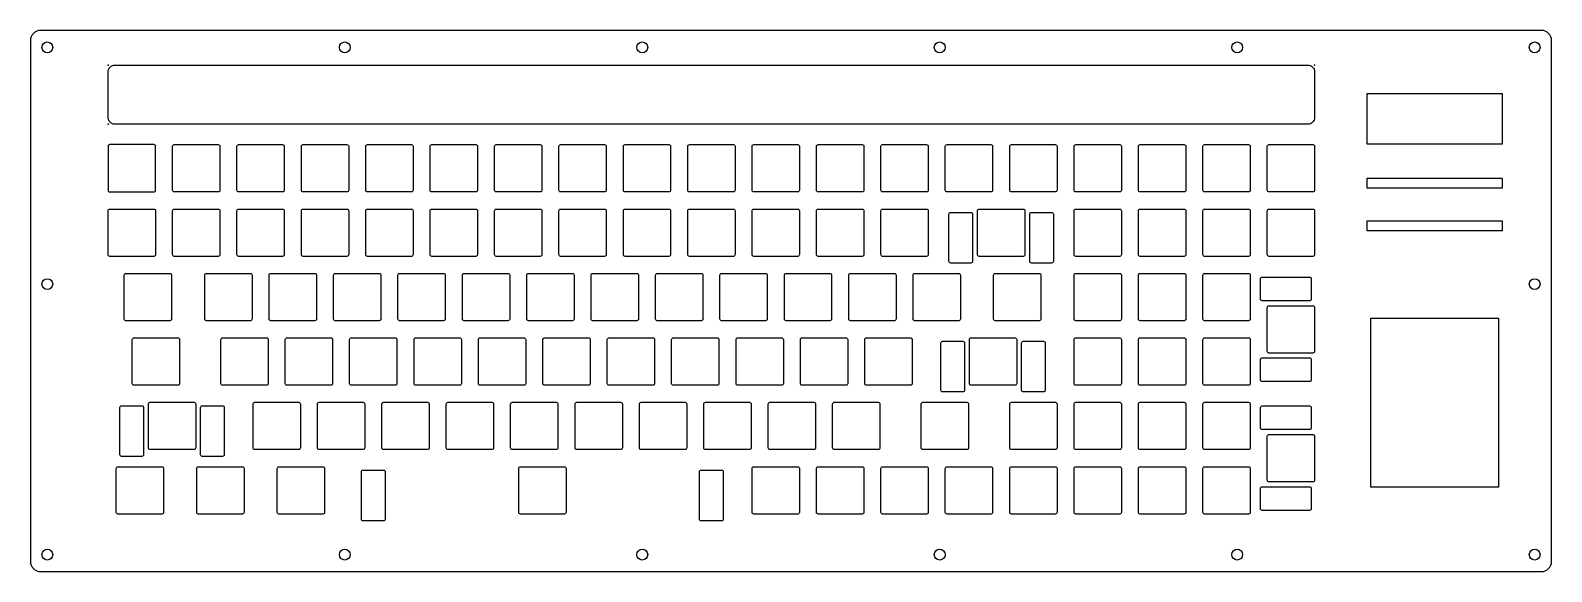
# Model space of a CAD drawing. Header units: millimetres. Extents: x 0 to 450, y -160 to 0.
import ezdxf

# ---------------------------------------------------------------- set-up
doc = ezdxf.new("R2010")
doc.units = ezdxf.units.MM
doc.layers.get('0').update_dxf_attribs({"linetype": 'CONTINUOUS'})

msp = doc.modelspace()

# ---------------------------------------------------------------- linework, layer by layer
for points in [[(3, -160), (447, -160, 0.414214), (450, -157), (450, -3, 0.414214), (447, 0), (3, 0, 0.414214), (0, -3), (0, -157, 0.414214)], [(25, -10.25), (377.9, -10.25, -0.414214), (379.9, -12.25), (379.9, -25.75, -0.414214), (377.9, -27.75), (25, -27.75, -0.414214), (23, -25.75), (23, -12.25, -0.414214)], [(23.5, -33.75, 0.414214), (23, -34.25), (23, -47.25, 0.414214), (23.5, -47.75), (36.5, -47.75, 0.414214), (37, -47.25), (37, -34.25, 0.414214), (36.5, -33.75)], [(42.55, -33.75), (55.55, -33.75, -0.414214), (56.05, -34.25), (56.05, -47.25, -0.414214), (55.55, -47.75), (42.55, -47.75, -0.414214), (42.05, -47.25), (42.05, -34.25, -0.414214)], [(61.6, -33.75), (74.6, -33.75, -0.414214), (75.1, -34.25), (75.1, -47.25, -0.414214), (74.6, -47.75), (61.6, -47.75, -0.414214), (61.1, -47.25), (61.1, -34.25, -0.414214)], [(80.65, -33.75), (93.65, -33.75, -0.414214), (94.15, -34.25), (94.15, -47.25, -0.414214), (93.65, -47.75), (80.65, -47.75, -0.414214), (80.15, -47.25), (80.15, -34.25, -0.414214)], [(99.7, -33.75), (112.7, -33.75, -0.414214), (113.2, -34.25), (113.2, -47.25, -0.414214), (112.7, -47.75), (99.7, -47.75, -0.414214), (99.2, -47.25), (99.2, -34.25, -0.414214)], [(118.75, -33.75), (131.75, -33.75, -0.414214), (132.25, -34.25), (132.25, -47.25, -0.414214), (131.75, -47.75), (118.75, -47.75, -0.414214), (118.25, -47.25), (118.25, -34.25, -0.414214)], [(137.8, -33.75), (150.8, -33.75, -0.414214), (151.3, -34.25), (151.3, -47.25, -0.414214), (150.8, -47.75), (137.8, -47.75, -0.414214), (137.3, -47.25), (137.3, -34.25, -0.414214)], [(156.85, -33.75), (169.85, -33.75, -0.414214), (170.35, -34.25), (170.35, -47.25, -0.414214), (169.85, -47.75), (156.85, -47.75, -0.414214), (156.35, -47.25), (156.35, -34.25, -0.414214)], [(175.9, -33.75), (188.9, -33.75, -0.414214), (189.4, -34.25), (189.4, -47.25, -0.414214), (188.9, -47.75), (175.9, -47.75, -0.414214), (175.4, -47.25), (175.4, -34.25, -0.414214)], [(194.95, -33.75), (207.95, -33.75, -0.414214), (208.45, -34.25), (208.45, -47.25, -0.414214), (207.95, -47.75), (194.95, -47.75, -0.414214), (194.45, -47.25), (194.45, -34.25, -0.414214)], [(214, -33.75), (227, -33.75, -0.414214), (227.5, -34.25), (227.5, -47.25, -0.414214), (227, -47.75), (214, -47.75, -0.414214), (213.5, -47.25), (213.5, -34.25, -0.414214)], [(233.05, -33.75), (246.05, -33.75, -0.414214), (246.55, -34.25), (246.55, -47.25, -0.414214), (246.05, -47.75), (233.05, -47.75, -0.414214), (232.55, -47.25), (232.55, -34.25, -0.414214)], [(252.1, -33.75), (265.1, -33.75, -0.414214), (265.6, -34.25), (265.6, -47.25, -0.414214), (265.1, -47.75), (252.1, -47.75, -0.414214), (251.6, -47.25), (251.6, -34.25, -0.414214)], [(271.15, -33.75), (284.15, -33.75, -0.414214), (284.65, -34.25), (284.65, -47.25, -0.414214), (284.15, -47.75), (271.15, -47.75, -0.414214), (270.65, -47.25), (270.65, -34.25, -0.414214)], [(290.2, -33.75), (303.2, -33.75, -0.414214), (303.7, -34.25), (303.7, -47.25, -0.414214), (303.2, -47.75), (290.2, -47.75, -0.414214), (289.7, -47.25), (289.7, -34.25, -0.414214)], [(309.25, -33.75), (322.25, -33.75, -0.414214), (322.75, -34.25), (322.75, -47.25, -0.414214), (322.25, -47.75), (309.25, -47.75, -0.414214), (308.75, -47.25), (308.75, -34.25, -0.414214)], [(328.3, -33.75), (341.3, -33.75, -0.414214), (341.8, -34.25), (341.8, -47.25, -0.414214), (341.3, -47.75), (328.3, -47.75, -0.414214), (327.8, -47.25), (327.8, -34.25, -0.414214)], [(347.35, -33.75), (360.35, -33.75, -0.414214), (360.85, -34.25), (360.85, -47.25, -0.414214), (360.35, -47.75), (347.35, -47.75, -0.414214), (346.85, -47.25), (346.85, -34.25, -0.414214)], [(366.4, -33.75), (379.4, -33.75, -0.414214), (379.9, -34.25), (379.9, -47.25, -0.414214), (379.4, -47.75), (366.4, -47.75, -0.414214), (365.9, -47.25), (365.9, -34.25, -0.414214)], [(23.5, -52.8), (36.5, -52.8, -0.414214), (37, -53.3), (37, -66.3, -0.414214), (36.5, -66.8), (23.5, -66.8, -0.414214), (23, -66.3), (23, -53.3, -0.414214)], [(42.55, -52.8), (55.55, -52.8, -0.414214), (56.05, -53.3), (56.05, -66.3, -0.414214), (55.55, -66.8), (42.55, -66.8, -0.414214), (42.05, -66.3), (42.05, -53.3, -0.414214)], [(61.6, -52.8), (74.6, -52.8, -0.414214), (75.1, -53.3), (75.1, -66.3, -0.414214), (74.6, -66.8), (61.6, -66.8, -0.414214), (61.1, -66.3), (61.1, -53.3, -0.414214)], [(80.65, -52.8), (93.65, -52.8, -0.414214), (94.15, -53.3), (94.15, -66.3, -0.414214), (93.65, -66.8), (80.65, -66.8, -0.414214), (80.15, -66.3), (80.15, -53.3, -0.414214)], [(99.7, -52.8), (112.7, -52.8, -0.414214), (113.2, -53.3), (113.2, -66.3, -0.414214), (112.7, -66.8), (99.7, -66.8, -0.414214), (99.2, -66.3), (99.2, -53.3, -0.414214)], [(118.75, -52.8), (131.75, -52.8, -0.414214), (132.25, -53.3), (132.25, -66.3, -0.414214), (131.75, -66.8), (118.75, -66.8, -0.414214), (118.25, -66.3), (118.25, -53.3, -0.414214)], [(137.8, -52.8), (150.8, -52.8, -0.414214), (151.3, -53.3), (151.3, -66.3, -0.414214), (150.8, -66.8), (137.8, -66.8, -0.414214), (137.3, -66.3), (137.3, -53.3, -0.414214)], [(156.85, -52.8), (169.85, -52.8, -0.414214), (170.35, -53.3), (170.35, -66.3, -0.414214), (169.85, -66.8), (156.85, -66.8, -0.414214), (156.35, -66.3), (156.35, -53.3, -0.414214)], [(175.9, -52.8), (188.9, -52.8, -0.414214), (189.4, -53.3), (189.4, -66.3, -0.414214), (188.9, -66.8), (175.9, -66.8, -0.414214), (175.4, -66.3), (175.4, -53.3, -0.414214)], [(194.95, -52.8), (207.95, -52.8, -0.414214), (208.45, -53.3), (208.45, -66.3, -0.414214), (207.95, -66.8), (194.95, -66.8, -0.414214), (194.45, -66.3), (194.45, -53.3, -0.414214)], [(214, -52.8), (227, -52.8, -0.414214), (227.5, -53.3), (227.5, -66.3, -0.414214), (227, -66.8), (214, -66.8, -0.414214), (213.5, -66.3), (213.5, -53.3, -0.414214)], [(233.05, -52.8), (246.05, -52.8, -0.414214), (246.55, -53.3), (246.55, -66.3, -0.414214), (246.05, -66.8), (233.05, -66.8, -0.414214), (232.55, -66.3), (232.55, -53.3, -0.414214)], [(252.1, -52.8), (265.1, -52.8, -0.414214), (265.6, -53.3), (265.6, -66.3, -0.414214), (265.1, -66.8), (252.1, -66.8, -0.414214), (251.6, -66.3), (251.6, -53.3, -0.414214)], [(272.24, -53.8), (278.24, -53.8, -0.414214), (278.74, -54.3), (278.74, -68.3, -0.414214), (278.24, -68.8), (272.24, -68.8, -0.414214), (271.74, -68.3), (271.74, -54.3, -0.414214)], [(280.68, -52.8), (293.68, -52.8, -0.414214), (294.18, -53.3), (294.18, -66.3, -0.414214), (293.68, -66.8), (280.68, -66.8, -0.414214), (280.17, -66.3), (280.17, -53.3, -0.414214)], [(296.11, -53.8), (302.11, -53.8, -0.414214), (302.61, -54.3), (302.61, -68.3, -0.414214), (302.11, -68.8), (296.11, -68.8, -0.414214), (295.61, -68.3), (295.61, -54.3, -0.414214)], [(309.25, -52.8), (322.25, -52.8, -0.414214), (322.75, -53.3), (322.75, -66.3, -0.414214), (322.25, -66.8), (309.25, -66.8, -0.414214), (308.75, -66.3), (308.75, -53.3, -0.414214)], [(328.3, -52.8), (341.3, -52.8, -0.414214), (341.8, -53.3), (341.8, -66.3, -0.414214), (341.3, -66.8), (328.3, -66.8, -0.414214), (327.8, -66.3), (327.8, -53.3, -0.414214)], [(347.35, -52.8), (360.35, -52.8, -0.414214), (360.85, -53.3), (360.85, -66.3, -0.414214), (360.35, -66.8), (347.35, -66.8, -0.414214), (346.85, -66.3), (346.85, -53.3, -0.414214)], [(366.4, -52.8), (379.4, -52.8, -0.414214), (379.9, -53.3), (379.9, -66.3, -0.414214), (379.4, -66.8), (366.4, -66.8, -0.414214), (365.9, -66.3), (365.9, -53.3, -0.414214)], [(28.26, -71.85), (41.26, -71.85, -0.414214), (41.76, -72.35), (41.76, -85.35, -0.414214), (41.26, -85.85), (28.26, -85.85, -0.414214), (27.76, -85.35), (27.76, -72.35, -0.414214)], [(52.08, -71.85), (65.08, -71.85, -0.414214), (65.58, -72.35), (65.58, -85.35, -0.414214), (65.08, -85.85), (52.08, -85.85, -0.414214), (51.58, -85.35), (51.58, -72.35, -0.414214)], [(71.12, -71.85), (84.13, -71.85, -0.414214), (84.63, -72.35), (84.63, -85.35, -0.414214), (84.13, -85.85), (71.12, -85.85, -0.414214), (70.63, -85.35), (70.63, -72.35, -0.414214)], [(90.18, -71.85), (103.18, -71.85, -0.414214), (103.68, -72.35), (103.68, -85.35, -0.414214), (103.18, -85.85), (90.18, -85.85, -0.414214), (89.68, -85.35), (89.68, -72.35, -0.414214)], [(109.23, -71.85), (122.23, -71.85, -0.414214), (122.73, -72.35), (122.73, -85.35, -0.414214), (122.23, -85.85), (109.23, -85.85, -0.414214), (108.73, -85.35), (108.73, -72.35, -0.414214)], [(128.28, -71.85), (141.28, -71.85, -0.414214), (141.78, -72.35), (141.78, -85.35, -0.414214), (141.28, -85.85), (128.28, -85.85, -0.414214), (127.78, -85.35), (127.78, -72.35, -0.414214)], [(147.33, -71.85), (160.32, -71.85, -0.414214), (160.82, -72.35), (160.82, -85.35, -0.414214), (160.32, -85.85), (147.33, -85.85, -0.414214), (146.83, -85.35), (146.83, -72.35, -0.414214)], [(166.38, -71.85), (179.38, -71.85, -0.414214), (179.88, -72.35), (179.88, -85.35, -0.414214), (179.38, -85.85), (166.38, -85.85, -0.414214), (165.88, -85.35), (165.88, -72.35, -0.414214)], [(185.43, -71.85), (198.42, -71.85, -0.414214), (198.92, -72.35), (198.92, -85.35, -0.414214), (198.42, -85.85), (185.43, -85.85, -0.414214), (184.93, -85.35), (184.93, -72.35, -0.414214)], [(204.48, -71.85), (217.48, -71.85, -0.414214), (217.97, -72.35), (217.97, -85.35, -0.414214), (217.48, -85.85), (204.48, -85.85, -0.414214), (203.98, -85.35), (203.98, -72.35, -0.414214)], [(223.53, -71.85), (236.53, -71.85, -0.414214), (237.03, -72.35), (237.03, -85.35, -0.414214), (236.53, -85.85), (223.53, -85.85, -0.414214), (223.03, -85.35), (223.03, -72.35, -0.414214)], [(242.57, -71.85), (255.58, -71.85, -0.414214), (256.08, -72.35), (256.08, -85.35, -0.414214), (255.58, -85.85), (242.57, -85.85, -0.414214), (242.07, -85.35), (242.07, -72.35, -0.414214)], [(261.62, -71.85), (274.62, -71.85, -0.414214), (275.12, -72.35), (275.12, -85.35, -0.414214), (274.62, -85.85), (261.62, -85.85, -0.414214), (261.12, -85.35), (261.12, -72.35, -0.414214)], [(285.44, -71.85), (298.44, -71.85, -0.414214), (298.94, -72.35), (298.94, -85.35, -0.414214), (298.44, -85.85), (285.44, -85.85, -0.414214), (284.94, -85.35), (284.94, -72.35, -0.414214)], [(309.25, -71.85), (322.25, -71.85, -0.414214), (322.75, -72.35), (322.75, -85.35, -0.414214), (322.25, -85.85), (309.25, -85.85, -0.414214), (308.75, -85.35), (308.75, -72.35, -0.414214)], [(328.3, -71.85), (341.3, -71.85, -0.414214), (341.8, -72.35), (341.8, -85.35, -0.414214), (341.3, -85.85), (328.3, -85.85, -0.414214), (327.8, -85.35), (327.8, -72.35, -0.414214)], [(347.35, -71.85), (360.35, -71.85, -0.414214), (360.85, -72.35), (360.85, -85.35, -0.414214), (360.35, -85.85), (347.35, -85.85, -0.414214), (346.85, -85.35), (346.85, -72.35, -0.414214)], [(378.9, -73.44), (378.9, -79.44, -0.414214), (378.4, -79.94), (364.4, -79.94, -0.414214), (363.9, -79.44), (363.9, -73.44, -0.414214), (364.4, -72.94), (378.4, -72.94, -0.414214)], [(379.9, -81.88), (379.9, -94.88, -0.414214), (379.4, -95.38), (366.4, -95.38, -0.414214), (365.9, -94.88), (365.9, -81.88, -0.414214), (366.4, -81.38), (379.4, -81.38, -0.414214)], [(30.64, -90.9), (43.64, -90.9, -0.414214), (44.14, -91.4), (44.14, -104.4, -0.414214), (43.64, -104.9), (30.64, -104.9, -0.414214), (30.14, -104.4), (30.14, -91.4, -0.414214)], [(56.84, -90.9), (69.84, -90.9, -0.414214), (70.34, -91.4), (70.34, -104.4, -0.414214), (69.84, -104.9), (56.84, -104.9, -0.414214), (56.34, -104.4), (56.34, -91.4, -0.414214)], [(75.89, -90.9), (88.89, -90.9, -0.414214), (89.39, -91.4), (89.39, -104.4, -0.414214), (88.89, -104.9), (75.89, -104.9, -0.414214), (75.39, -104.4), (75.39, -91.4, -0.414214)], [(94.94, -90.9), (107.94, -90.9, -0.414214), (108.44, -91.4), (108.44, -104.4, -0.414214), (107.94, -104.9), (94.94, -104.9, -0.414214), (94.44, -104.4), (94.44, -91.4, -0.414214)], [(113.99, -90.9), (126.99, -90.9, -0.414214), (127.49, -91.4), (127.49, -104.4, -0.414214), (126.99, -104.9), (113.99, -104.9, -0.414214), (113.49, -104.4), (113.49, -91.4, -0.414214)], [(133.04, -90.9), (146.04, -90.9, -0.414214), (146.54, -91.4), (146.54, -104.4, -0.414214), (146.04, -104.9), (133.04, -104.9, -0.414214), (132.54, -104.4), (132.54, -91.4, -0.414214)], [(152.09, -90.9), (165.09, -90.9, -0.414214), (165.59, -91.4), (165.59, -104.4, -0.414214), (165.09, -104.9), (152.09, -104.9, -0.414214), (151.59, -104.4), (151.59, -91.4, -0.414214)], [(171.14, -90.9), (184.14, -90.9, -0.414214), (184.64, -91.4), (184.64, -104.4, -0.414214), (184.14, -104.9), (171.14, -104.9, -0.414214), (170.64, -104.4), (170.64, -91.4, -0.414214)], [(190.19, -90.9), (203.19, -90.9, -0.414214), (203.69, -91.4), (203.69, -104.4, -0.414214), (203.19, -104.9), (190.19, -104.9, -0.414214), (189.69, -104.4), (189.69, -91.4, -0.414214)], [(209.24, -90.9), (222.24, -90.9, -0.414214), (222.74, -91.4), (222.74, -104.4, -0.414214), (222.24, -104.9), (209.24, -104.9, -0.414214), (208.74, -104.4), (208.74, -91.4, -0.414214)], [(228.29, -90.9), (241.29, -90.9, -0.414214), (241.79, -91.4), (241.79, -104.4, -0.414214), (241.29, -104.9), (228.29, -104.9, -0.414214), (227.79, -104.4), (227.79, -91.4, -0.414214)], [(247.34, -90.9), (260.34, -90.9, -0.414214), (260.84, -91.4), (260.84, -104.4, -0.414214), (260.34, -104.9), (247.34, -104.9, -0.414214), (246.84, -104.4), (246.84, -91.4, -0.414214)], [(269.86, -91.9), (275.86, -91.9, -0.414214), (276.36, -92.4), (276.36, -106.4, -0.414214), (275.86, -106.9), (269.86, -106.9, -0.414214), (269.36, -106.4), (269.36, -92.4, -0.414214)], [(278.29, -90.9), (291.29, -90.9, -0.414214), (291.79, -91.4), (291.79, -104.4, -0.414214), (291.29, -104.9), (278.29, -104.9, -0.414214), (277.79, -104.4), (277.79, -91.4, -0.414214)], [(293.73, -91.9), (299.73, -91.9, -0.414214), (300.23, -92.4), (300.23, -106.4, -0.414214), (299.73, -106.9), (293.73, -106.9, -0.414214), (293.23, -106.4), (293.23, -92.4, -0.414214)], [(309.25, -90.9), (322.25, -90.9, -0.414214), (322.75, -91.4), (322.75, -104.4, -0.414214), (322.25, -104.9), (309.25, -104.9, -0.414214), (308.75, -104.4), (308.75, -91.4, -0.414214)], [(328.3, -90.9), (341.3, -90.9, -0.414214), (341.8, -91.4), (341.8, -104.4, -0.414214), (341.3, -104.9), (328.3, -104.9, -0.414214), (327.8, -104.4), (327.8, -91.4, -0.414214)], [(347.35, -90.9), (360.35, -90.9, -0.414214), (360.85, -91.4), (360.85, -104.4, -0.414214), (360.35, -104.9), (347.35, -104.9, -0.414214), (346.85, -104.4), (346.85, -91.4, -0.414214)], [(378.9, -97.31), (378.9, -103.31, -0.414214), (378.4, -103.81), (364.4, -103.81, -0.414214), (363.9, -103.31), (363.9, -97.31, -0.414214), (364.4, -96.81), (378.4, -96.81, -0.414214)], [(26.97, -110.95), (32.97, -110.95, -0.414214), (33.47, -111.45), (33.47, -125.45, -0.414214), (32.97, -125.95), (26.97, -125.95, -0.414214), (26.47, -125.45), (26.47, -111.45, -0.414214)], [(35.41, -109.95), (48.41, -109.95, -0.414214), (48.91, -110.45), (48.91, -123.45, -0.414214), (48.41, -123.95), (35.41, -123.95, -0.414214), (34.91, -123.45), (34.91, -110.45, -0.414214)], [(50.84, -110.95), (56.84, -110.95, -0.414214), (57.34, -111.45), (57.34, -125.45, -0.414214), (56.84, -125.95), (50.84, -125.95, -0.414214), (50.34, -125.45), (50.34, -111.45, -0.414214)], [(66.36, -109.95), (79.36, -109.95, -0.414214), (79.86, -110.45), (79.86, -123.45, -0.414214), (79.36, -123.95), (66.36, -123.95, -0.414214), (65.86, -123.45), (65.86, -110.45, -0.414214)], [(85.41, -109.95), (98.41, -109.95, -0.414214), (98.91, -110.45), (98.91, -123.45, -0.414214), (98.41, -123.95), (85.41, -123.95, -0.414214), (84.91, -123.45), (84.91, -110.45, -0.414214)], [(104.46, -109.95), (117.46, -109.95, -0.414214), (117.96, -110.45), (117.96, -123.45, -0.414214), (117.46, -123.95), (104.46, -123.95, -0.414214), (103.96, -123.45), (103.96, -110.45, -0.414214)], [(123.51, -109.95), (136.51, -109.95, -0.414214), (137.01, -110.45), (137.01, -123.45, -0.414214), (136.51, -123.95), (123.51, -123.95, -0.414214), (123.01, -123.45), (123.01, -110.45, -0.414214)], [(142.56, -109.95), (155.56, -109.95, -0.414214), (156.06, -110.45), (156.06, -123.45, -0.414214), (155.56, -123.95), (142.56, -123.95, -0.414214), (142.06, -123.45), (142.06, -110.45, -0.414214)], [(161.61, -109.95), (174.61, -109.95, -0.414214), (175.11, -110.45), (175.11, -123.45, -0.414214), (174.61, -123.95), (161.61, -123.95, -0.414214), (161.11, -123.45), (161.11, -110.45, -0.414214)], [(180.66, -109.95), (193.66, -109.95, -0.414214), (194.16, -110.45), (194.16, -123.45, -0.414214), (193.66, -123.95), (180.66, -123.95, -0.414214), (180.16, -123.45), (180.16, -110.45, -0.414214)], [(199.71, -109.95), (212.71, -109.95, -0.414214), (213.21, -110.45), (213.21, -123.45, -0.414214), (212.71, -123.95), (199.71, -123.95, -0.414214), (199.21, -123.45), (199.21, -110.45, -0.414214)], [(218.76, -109.95), (231.76, -109.95, -0.414214), (232.26, -110.45), (232.26, -123.45, -0.414214), (231.76, -123.95), (218.76, -123.95, -0.414214), (218.26, -123.45), (218.26, -110.45, -0.414214)], [(237.81, -109.95), (250.81, -109.95, -0.414214), (251.31, -110.45), (251.31, -123.45, -0.414214), (250.81, -123.95), (237.81, -123.95, -0.414214), (237.31, -123.45), (237.31, -110.45, -0.414214)], [(264.01, -109.95), (277.01, -109.95, -0.414214), (277.51, -110.45), (277.51, -123.45, -0.414214), (277.01, -123.95), (264.01, -123.95, -0.414214), (263.51, -123.45), (263.51, -110.45, -0.414214)], [(290.2, -109.95), (303.2, -109.95, -0.414214), (303.7, -110.45), (303.7, -123.45, -0.414214), (303.2, -123.95), (290.2, -123.95, -0.414214), (289.7, -123.45), (289.7, -110.45, -0.414214)], [(309.25, -109.95), (322.25, -109.95, -0.414214), (322.75, -110.45), (322.75, -123.45, -0.414214), (322.25, -123.95), (309.25, -123.95, -0.414214), (308.75, -123.45), (308.75, -110.45, -0.414214)], [(328.3, -109.95), (341.3, -109.95, -0.414214), (341.8, -110.45), (341.8, -123.45, -0.414214), (341.3, -123.95), (328.3, -123.95, -0.414214), (327.8, -123.45), (327.8, -110.45, -0.414214)], [(347.35, -109.95), (360.35, -109.95, -0.414214), (360.85, -110.45), (360.85, -123.45, -0.414214), (360.35, -123.95), (347.35, -123.95, -0.414214), (346.85, -123.45), (346.85, -110.45, -0.414214)], [(378.9, -111.54), (378.9, -117.54, -0.414214), (378.4, -118.04), (364.4, -118.04, -0.414214), (363.9, -117.54), (363.9, -111.54, -0.414214), (364.4, -111.04), (378.4, -111.04, -0.414214)], [(379.9, -119.98), (379.9, -132.98, -0.414214), (379.4, -133.48), (366.4, -133.48, -0.414214), (365.9, -132.98), (365.9, -119.98, -0.414214), (366.4, -119.48), (379.4, -119.48, -0.414214)], [(25.88, -129), (38.88, -129, -0.414214), (39.38, -129.5), (39.38, -142.5, -0.414214), (38.88, -143), (25.88, -143, -0.414214), (25.38, -142.5), (25.38, -129.5, -0.414214)], [(49.69, -129), (62.69, -129, -0.414214), (63.19, -129.5), (63.19, -142.5, -0.414214), (62.69, -143), (49.69, -143, -0.414214), (49.19, -142.5), (49.19, -129.5, -0.414214)], [(73.51, -129), (86.51, -129, -0.414214), (87.01, -129.5), (87.01, -142.5, -0.414214), (86.51, -143), (73.51, -143, -0.414214), (73.01, -142.5), (73.01, -129.5, -0.414214)], [(98.44, -130), (104.44, -130, -0.414214), (104.94, -130.5), (104.94, -144.5, -0.414214), (104.44, -145), (98.44, -145, -0.414214), (97.94, -144.5), (97.94, -130.5, -0.414214)], [(144.94, -129), (157.94, -129, -0.414214), (158.44, -129.5), (158.44, -142.5, -0.414214), (157.94, -143), (144.94, -143, -0.414214), (144.44, -142.5), (144.44, -129.5, -0.414214)], [(198.44, -130), (204.44, -130, -0.414214), (204.94, -130.5), (204.94, -144.5, -0.414214), (204.44, -145), (198.44, -145, -0.414214), (197.94, -144.5), (197.94, -130.5, -0.414214)], [(214, -129), (227, -129, -0.414214), (227.5, -129.5), (227.5, -142.5, -0.414214), (227, -143), (214, -143, -0.414214), (213.5, -142.5), (213.5, -129.5, -0.414214)], [(233.05, -129), (246.05, -129, -0.414214), (246.55, -129.5), (246.55, -142.5, -0.414214), (246.05, -143), (233.05, -143, -0.414214), (232.55, -142.5), (232.55, -129.5, -0.414214)], [(252.1, -129), (265.1, -129, -0.414214), (265.6, -129.5), (265.6, -142.5, -0.414214), (265.1, -143), (252.1, -143, -0.414214), (251.6, -142.5), (251.6, -129.5, -0.414214)], [(271.15, -129), (284.15, -129, -0.414214), (284.65, -129.5), (284.65, -142.5, -0.414214), (284.15, -143), (271.15, -143, -0.414214), (270.65, -142.5), (270.65, -129.5, -0.414214)], [(290.2, -129), (303.2, -129, -0.414214), (303.7, -129.5), (303.7, -142.5, -0.414214), (303.2, -143), (290.2, -143, -0.414214), (289.7, -142.5), (289.7, -129.5, -0.414214)], [(309.25, -129), (322.25, -129, -0.414214), (322.75, -129.5), (322.75, -142.5, -0.414214), (322.25, -143), (309.25, -143, -0.414214), (308.75, -142.5), (308.75, -129.5, -0.414214)], [(328.3, -129), (341.3, -129, -0.414214), (341.8, -129.5), (341.8, -142.5, -0.414214), (341.3, -143), (328.3, -143, -0.414214), (327.8, -142.5), (327.8, -129.5, -0.414214)], [(347.35, -129), (360.35, -129, -0.414214), (360.85, -129.5), (360.85, -142.5, -0.414214), (360.35, -143), (347.35, -143, -0.414214), (346.85, -142.5), (346.85, -129.5, -0.414214)], [(378.9, -135.41), (378.9, -141.41, -0.414214), (378.4, -141.91), (364.4, -141.91, -0.414214), (363.9, -141.41), (363.9, -135.41, -0.414214), (364.4, -134.91), (378.4, -134.91, -0.414214)]]:
    msp.add_lwpolyline(points, format="xyb", close=True)
for points in [[(395.4, -18.65), (435.4, -18.65), (435.4, -33.65), (395.4, -33.65)], [(435.4, -46.65), (395.4, -46.65), (395.4, -43.65), (435.4, -43.65)], [(395.4, -56.25), (435.4, -56.25), (435.4, -59.25), (395.4, -59.25)], [(396.54, -85.04), (434.26, -85.04), (434.26, -135), (396.54, -135)]]:
    msp.add_lwpolyline(points, close=True)
for centre in [(5, -5), (93, -5), (181, -5), (269, -5), (357, -5), (445, -5), (445, -5), (5, -75), (445, -75), (5, -155), (93, -155), (181, -155), (269, -155), (357, -155), (445, -155), (445, -155)]:
    msp.add_circle(centre, 1.6)
msp.add_arc((23.51, -47.27), 0.514, 177.8056, 268.4893)
for p in [(23, -10.25), (379.9, -10.25), (23, -27.75)]:
    msp.add_point(p)

doc.saveas('drawing.dxf')
